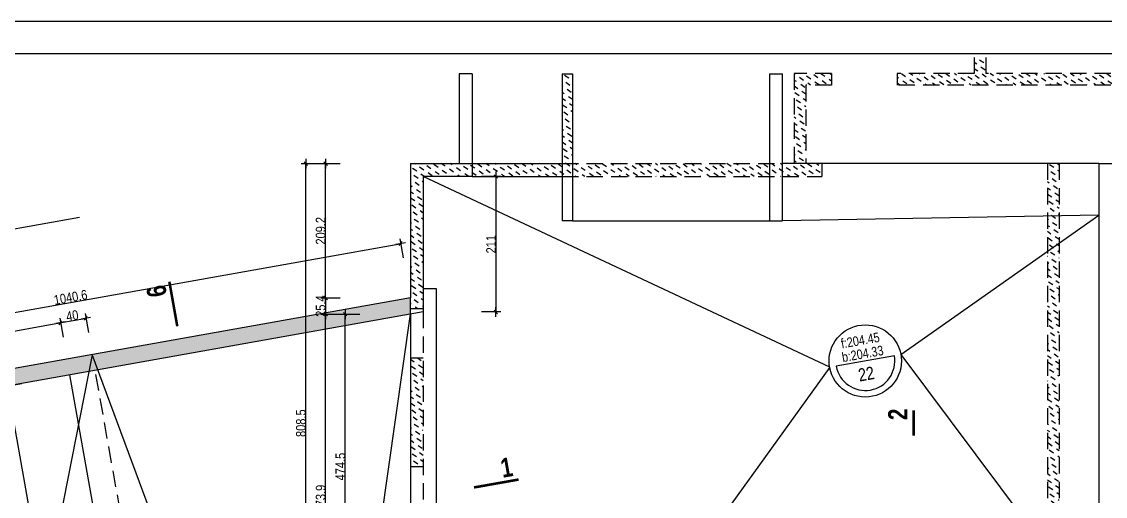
# Model space of a CAD drawing. Header units: millimetres. Extents: x -18089 to -10820, y 354 to 4554.
# Drawn here: x -17142 to -15456, y 3815 to 4554 of the extents above; entities that cross this region are included whole.
import ezdxf
from ezdxf.enums import TextEntityAlignment as Align

# ---------------------------------------------------------------- set-up
doc = ezdxf.new("R2010")
doc.units = ezdxf.units.MM
doc.linetypes.add('CACHEx2', pattern=[19.05, 12.7, -6.35])
doc.linetypes.add('INTERROMPU2', pattern=[9.525, 6.35, -3.175])
for name, color, linetype in [('01_Cad_2', 5, 'Continuous'), ('01_cote_gen', 4, 'Continuous'), ('01_linteaux', 3, 'Continuous'), ('01_murs_coup', 5, 'Continuous'), ('01_murs_sup', 2, 'INTERROMPU2'), ('01_poch_murs', 251, 'Continuous'), ('01_texte', 230, 'Continuous'), ('AA_COTES', 2, 'Continuous')]:
    doc.layers.add(name, color=color, linetype=linetype)
doc.styles.add('impact', font='impact.ttf')
doc.styles.add('MATTE_TXT', font='arial.ttf')
doc.styles.add('STYLE2', font='ARIALN.TTF')
doc.dimstyles.new('JB50', dxfattribs={"dimscale": 0.1, "dimtxt": 150, "dimasz": 15, "dimexe": 0.1, "dimexo": 0.1, "dimgap": 0.09, "dimtad": 1, "dimdec": 1, "dimdsep": 46, "dimtxsty": 'STYLE2', "dimblk1": 'BOND_G', "dimblk2": 'BOND_D', "dimsah": 1, "dimcen": 1.5, "dimdle": 0.01, "dimse1": 1, "dimse2": 1, "dimclrd": 4, "dimclre": 2, "dimclrt": 6, "dimazin": 2, "dimtfac": 2.333333, "dimtdec": 1, "dimtix": 1, "dimtmove": 2, "dimatfit": 3, "dimldrblk": 'BOND_G', "dimfxl": 1, "dimtolj": 1, "dimtzin": 0, "dimarcsym": 0})
pattern_1 = [(145.117019, (-22527.913, 68689.641), (-11.0507782, -1.9718302), [7.9375, -7.9375])]

# ---------------------------------------------------------------- blocks, each defined once
blk = doc.blocks.new('BOND_G')
at = {"layer": 'AA_COTES', "color": 0}
for p, q in [((0, -5), (0, 15)), ((5, 0), (-5, 0)), ((1.8, 1.8), (-1.8, -1.8))]:
    blk.add_line(p, q, dxfattribs=at)
blk = doc.blocks.new('BOND_D')
at = {"layer": 'AA_COTES', "color": 0}
for p, q in [((5, 0), (-5, 0)), ((-1.8, -1.8), (1.8, 1.8)), ((0, 5), (0, -15))]:
    blk.add_line(p, q, dxfattribs=at)
blk = doc.blocks.new('*D573')
at = {"layer": '01_cote_gen', "color": 4, "lineweight": -2, "ltscale": 2, "transparency": 16777216}
blk.add_line((-17569.9, 3997.7), (-17082.6, 4084.6), dxfattribs=at)
at = {"layer": 'DEFPOINTS', "color": 0, "ltscale": 2, "transparency": 16777216}
for p in [(-17081.1, 4084.9), (-17066.6, 4003.7), (-17561.3, 3940.8)]:
    blk.add_point(p, dxfattribs=at)
at = {"layer": '01_cote_gen', "color": 4, "lineweight": -2, "ltscale": 2, "transparency": 16777216, "xscale": 1.5, "yscale": 1.5, "zscale": 1.5}
for name, p, rotation in [('BOND_D', (-17081.1, 4084.9), 10.11701883041891), ('BOND_G', (-17571.4, 3997.4), 190.1170188304189)]:
    blk.add_blockref(name, p, dxfattribs=dict(at, rotation=rotation))
at = {"layer": '01_cote_gen', "color": 6, "ltscale": 2, "transparency": 16777216, "insert": (-17327.6, 4048.7), "char_height": 15, "attachment_point": 5, "rotation": 10.117, "style": 'STYLE2'}
blk.add_mtext('\\A1;498', dxfattribs=at)
blk = doc.blocks.new('*D574')
at = {"layer": '01_cote_gen', "color": 4, "lineweight": -2, "ltscale": 2, "transparency": 16777216}
blk.add_line((-17079.6, 4085.2), (-17043.2, 4091.7), dxfattribs=at)
at = {"layer": 'DEFPOINTS', "color": 0, "ltscale": 2, "transparency": 16777216}
for p in [(-17041.7, 4091.9), (-17077.2, 4062.8), (-17027.2, 4010.7)]:
    blk.add_point(p, dxfattribs=at)
at = {"layer": '01_cote_gen', "color": 4, "lineweight": -2, "ltscale": 2, "transparency": 16777216, "xscale": 1.5, "yscale": 1.5, "zscale": 1.5}
for name, p, rotation in [('BOND_D', (-17041.7, 4091.9), 10.11701883041891), ('BOND_G', (-17081.1, 4084.9), 190.1170188304189)]:
    blk.add_blockref(name, p, dxfattribs=dict(at, rotation=rotation))
at = {"layer": '01_cote_gen', "color": 6, "ltscale": 2, "transparency": 16777216, "insert": (-17062.8, 4096), "char_height": 15, "attachment_point": 5, "rotation": 10.117, "style": 'STYLE2'}
blk.add_mtext('\\A1;40', dxfattribs=at)
blk = doc.blocks.new('*D575')
at = {"layer": '01_cote_gen', "color": 4, "lineweight": -2, "ltscale": 2, "transparency": 16777216}
blk.add_line((-17574.9, 4025.8), (-16553.4, 4208.1), dxfattribs=at)
at = {"layer": 'DEFPOINTS', "color": 0, "ltscale": 2, "transparency": 16777216}
for p in [(-16551.9, 4208.3), (-16536.8, 4123.6), (-17567.4, 3975.3)]:
    blk.add_point(p, dxfattribs=at)
at = {"layer": '01_cote_gen', "color": 4, "lineweight": -2, "ltscale": 2, "transparency": 16777216, "xscale": 1.5, "yscale": 1.5, "zscale": 1.5}
for name, p, rotation in [('BOND_D', (-16551.9, 4208.3), 10.11701883041891), ('BOND_G', (-17576.4, 4025.5), 190.1170188304189)]:
    blk.add_blockref(name, p, dxfattribs=dict(at, rotation=rotation))
at = {"layer": '01_cote_gen', "color": 6, "ltscale": 2, "transparency": 16777216, "insert": (-17065.5, 4124.5), "char_height": 15, "attachment_point": 5, "rotation": 10.117, "style": 'STYLE2'}
blk.add_mtext('\\A1;1040.6', dxfattribs=at)
blk = doc.blocks.new('*D583')
at = {"layer": '01_cote_gen', "color": 4, "lineweight": -2, "ltscale": 2, "transparency": 16777216}
blk.add_line((-17064.5, 3431.7), (-17163.2, 3984.9), dxfattribs=at)
at = {"layer": 'DEFPOINTS', "color": 0, "ltscale": 2, "transparency": 16777216}
for p in [(-17066.6, 4003.7), (-17163.5, 3986.4), (-16993.5, 3442.8)]:
    blk.add_point(p, dxfattribs=at)
at = {"layer": '01_cote_gen', "color": 4, "lineweight": -2, "ltscale": 2, "transparency": 16777216, "xscale": 1.5, "yscale": 1.5, "zscale": 1.5}
for name, p, rotation in [('BOND_D', (-17163.5, 3986.4), 100.1170188302213), ('BOND_G', (-17064.2, 3430.2), 280.1170188302213)]:
    blk.add_blockref(name, p, dxfattribs=dict(at, rotation=rotation))
at = {"layer": '01_cote_gen', "color": 6, "ltscale": 2, "transparency": 16777216, "insert": (-17106.3, 3709.6), "char_height": 15, "attachment_point": 5, "rotation": 280.117, "style": 'STYLE2'}
blk.add_mtext('\\A1;565', dxfattribs=at)
blk = doc.blocks.new('*D584')
at = {"layer": '01_cote_gen', "color": 4, "lineweight": -2, "ltscale": 2, "transparency": 16777216}
blk.add_line((-17195.4, 3982.2), (-17199.2, 4003.9), dxfattribs=at)
at = {"layer": 'DEFPOINTS', "color": 0, "ltscale": 2, "transparency": 16777216}
for p in [(-17084, 4026), (-17199.5, 4005.4), (-17098.3, 3998)]:
    blk.add_point(p, dxfattribs=at)
at = {"layer": '01_cote_gen', "color": 4, "lineweight": -2, "ltscale": 2, "transparency": 16777216, "xscale": 1.5, "yscale": 1.5, "zscale": 1.5}
for name, p, rotation in [('BOND_D', (-17199.5, 4005.4), 100.1170188302213), ('BOND_G', (-17195.1, 3980.7), 280.1170188302213)]:
    blk.add_blockref(name, p, dxfattribs=dict(at, rotation=rotation))
at = {"layer": '01_cote_gen', "color": 6, "ltscale": 2, "transparency": 16777216, "insert": (-17189.8, 3994.4), "char_height": 15, "attachment_point": 5, "rotation": 280.117, "style": 'STYLE2'}
blk.add_mtext('\\A1;25', dxfattribs=at)
blk = doc.blocks.new('*D587')
at = {"layer": '01_cote_gen', "color": 4, "lineweight": -2, "ltscale": 2, "transparency": 16777216}
blk.add_line((-16638.2, 3625.3), (-16638.2, 4096.7), dxfattribs=at)
at = {"layer": 'DEFPOINTS', "color": 0, "ltscale": 2, "transparency": 16777216}
for p in [(-16638.2, 4098.2), (-16536.8, 4098.2), (-16536.8, 3623.8)]:
    blk.add_point(p, dxfattribs=at)
at = {"layer": '01_cote_gen', "color": 4, "lineweight": -2, "ltscale": 2, "transparency": 16777216, "xscale": 1.5, "yscale": 1.5, "zscale": 1.5}
for name, p, rotation in [('BOND_D', (-16638.2, 4098.2), 90), ('BOND_G', (-16638.2, 3623.8), 270)]:
    blk.add_blockref(name, p, dxfattribs=dict(at, rotation=rotation))
at = {"layer": '01_cote_gen', "color": 6, "ltscale": 2, "transparency": 16777216, "insert": (-16645.8, 3861), "char_height": 15, "attachment_point": 5, "rotation": 90, "style": 'STYLE2'}
blk.add_mtext('\\A1;474.5', dxfattribs=at)
blk = doc.blocks.new('*D588')
at = {"layer": '01_cote_gen', "color": 4, "lineweight": -2, "ltscale": 2, "transparency": 16777216}
blk.add_line((-16668.7, 3525.8), (-16668.7, 4096.7), dxfattribs=at)
at = {"layer": 'DEFPOINTS', "color": 0, "ltscale": 2, "transparency": 16777216}
for p in [(-16668.7, 4098.2), (-16536.8, 4098.2), (-16536.8, 3524.3)]:
    blk.add_point(p, dxfattribs=at)
at = {"layer": '01_cote_gen', "color": 4, "lineweight": -2, "ltscale": 2, "transparency": 16777216, "xscale": 1.5, "yscale": 1.5, "zscale": 1.5}
for name, p, rotation in [('BOND_D', (-16668.7, 4098.2), 90), ('BOND_G', (-16668.7, 3524.3), 270)]:
    blk.add_blockref(name, p, dxfattribs=dict(at, rotation=rotation))
at = {"layer": '01_cote_gen', "color": 6, "ltscale": 2, "transparency": 16777216, "insert": (-16676.4, 3811.2), "char_height": 15, "attachment_point": 5, "rotation": 90, "style": 'STYLE2'}
blk.add_mtext('\\A1;573.9', dxfattribs=at)
blk = doc.blocks.new('*D589')
at = {"layer": '01_cote_gen', "color": 4, "lineweight": -2, "ltscale": 2, "transparency": 16777216}
for p, q in [((-16668.7, 4125.1), (-16668.7, 4126.6)), ((-16668.7, 4123.6), (-16668.7, 4098.2)), ((-16668.7, 4096.7), (-16668.7, 4095.2))]:
    blk.add_line(p, q, dxfattribs=at)
at = {"layer": 'DEFPOINTS', "color": 0, "ltscale": 2, "transparency": 16777216}
for p in [(-16536.8, 4123.6), (-16668.7, 4098.2), (-16536.8, 4098.2)]:
    blk.add_point(p, dxfattribs=at)
at = {"layer": '01_cote_gen', "color": 4, "lineweight": -2, "ltscale": 2, "transparency": 16777216, "xscale": 1.5, "yscale": 1.5, "zscale": 1.5}
for name, p, rotation in [('BOND_G', (-16668.7, 4123.6), 270), ('BOND_D', (-16668.7, 4098.2), 90)]:
    blk.add_blockref(name, p, dxfattribs=dict(at, rotation=rotation))
at = {"layer": '01_cote_gen', "color": 6, "ltscale": 2, "transparency": 16777216, "insert": (-16676.4, 4110.9), "char_height": 15, "attachment_point": 5, "rotation": 90, "style": 'STYLE2'}
blk.add_mtext('\\A1;25.4', dxfattribs=at)
blk = doc.blocks.new('*D590')
at = {"layer": '01_cote_gen', "color": 4, "lineweight": -2, "ltscale": 2, "transparency": 16777216}
blk.add_line((-16668.7, 4125.1), (-16668.7, 4331.3), dxfattribs=at)
at = {"layer": 'DEFPOINTS', "color": 0, "ltscale": 2, "transparency": 16777216}
for p in [(-16668.7, 4332.8), (-16536.8, 4332.8), (-16536.8, 4123.6)]:
    blk.add_point(p, dxfattribs=at)
at = {"layer": '01_cote_gen', "color": 4, "lineweight": -2, "ltscale": 2, "transparency": 16777216, "xscale": 1.5, "yscale": 1.5, "zscale": 1.5}
for name, p, rotation in [('BOND_D', (-16668.7, 4332.8), 90), ('BOND_G', (-16668.7, 4123.6), 270)]:
    blk.add_blockref(name, p, dxfattribs=dict(at, rotation=rotation))
at = {"layer": '01_cote_gen', "color": 6, "ltscale": 2, "transparency": 16777216, "insert": (-16676.4, 4228.2), "char_height": 15, "attachment_point": 5, "rotation": 90, "style": 'STYLE2'}
blk.add_mtext('\\A1;209.2', dxfattribs=at)
blk = doc.blocks.new('*D591')
at = {"layer": '01_cote_gen', "color": 4, "lineweight": -2, "ltscale": 2, "transparency": 16777216}
blk.add_line((-16699.4, 3525.8), (-16699.4, 4331.3), dxfattribs=at)
at = {"layer": 'DEFPOINTS', "color": 0, "ltscale": 2, "transparency": 16777216}
for p in [(-16699.4, 4332.8), (-16676.2, 4332.8), (-16676.2, 3524.3)]:
    blk.add_point(p, dxfattribs=at)
at = {"layer": '01_cote_gen', "color": 4, "lineweight": -2, "ltscale": 2, "transparency": 16777216, "xscale": 1.5, "yscale": 1.5, "zscale": 1.5}
for name, p, rotation in [('BOND_D', (-16699.4, 4332.8), 90), ('BOND_G', (-16699.4, 3524.3), 270)]:
    blk.add_blockref(name, p, dxfattribs=dict(at, rotation=rotation))
at = {"layer": '01_cote_gen', "color": 6, "ltscale": 2, "transparency": 16777216, "insert": (-16707.1, 3928.6), "char_height": 15, "attachment_point": 5, "rotation": 90, "style": 'STYLE2'}
blk.add_mtext('\\A1;808.5', dxfattribs=at)
blk = doc.blocks.new('*D603')
at = {"layer": '01_cote_gen', "color": 4, "lineweight": -2, "ltscale": 2, "transparency": 16777216}
blk.add_line((-16403.9, 4311.3), (-16403.9, 4103.3), dxfattribs=at)
at = {"layer": 'DEFPOINTS', "color": 0, "ltscale": 2, "transparency": 16777216}
for p in [(-16516.8, 4312.8), (-16516.8, 4101.8), (-16403.9, 4101.8)]:
    blk.add_point(p, dxfattribs=at)
at = {"layer": '01_cote_gen', "color": 4, "lineweight": -2, "ltscale": 2, "transparency": 16777216, "xscale": 1.5, "yscale": 1.5, "zscale": 1.5}
for name, p, rotation in [('BOND_G', (-16403.9, 4312.8), 90), ('BOND_D', (-16403.9, 4101.8), 270)]:
    blk.add_blockref(name, p, dxfattribs=dict(at, rotation=rotation))
at = {"layer": '01_cote_gen', "color": 6, "ltscale": 2, "transparency": 16777216, "insert": (-16411.4, 4207.3), "char_height": 15, "attachment_point": 5, "rotation": 90, "style": 'STYLE2'}
blk.add_mtext('\\A1;211', dxfattribs=at)
blk = doc.blocks.new('*D610')
at = {"layer": '01_cote_gen', "color": 4, "lineweight": -2, "ltscale": 2, "transparency": 16777216}
blk.add_line((-17003.9, 2909.2), (-17194.9, 3979.3), dxfattribs=at)
at = {"layer": 'DEFPOINTS', "color": 0, "ltscale": 2, "transparency": 16777216}
for p in [(-17201.4, 3979.6), (-17195.1, 3980.7), (-17009.9, 2906.6)]:
    blk.add_point(p, dxfattribs=at)
at = {"layer": '01_cote_gen', "color": 4, "lineweight": -2, "ltscale": 2, "transparency": 16777216, "xscale": 1.5, "yscale": 1.5, "zscale": 1.5}
for name, p, rotation in [('BOND_D', (-17195.1, 3980.7), 100.1170188302213), ('BOND_G', (-17003.7, 2907.7), 280.1170188302213)]:
    blk.add_blockref(name, p, dxfattribs=dict(at, rotation=rotation))
at = {"layer": '01_cote_gen', "color": 6, "ltscale": 2, "transparency": 16777216, "insert": (-17091.8, 3445.6), "char_height": 15, "attachment_point": 5, "rotation": 280.117, "style": 'STYLE2'}
blk.add_mtext('\\A1;1090', dxfattribs=at)

msp = doc.modelspace()

# ---------------------------------------------------------------- hatches: boundary and pattern name
at = {"layer": '01_murs_sup', "ltscale": 2}
h = msp.add_hatch(dxfattribs=at)
h.set_pattern_fill('DASH', color=256, scale=2.5, angle=145.11702)
h.set_pattern_definition(pattern_1)
h.paths.add_polyline_path([(-15881.83, 4472.97), (-15939.83, 4472.97), (-15939.83, 4332.76), (-15921.83, 4332.76), (-15921.83, 4454.97), (-15881.83, 4454.97)])
h.paths.add_polyline_path([(-15896.83, 4332.76), (-15957.84, 4332.76), (-15957.84, 4312.82), (-15896.83, 4312.82)])
h.paths.add_polyline_path([(-15641.83, 4472.97), (-15641.83, 4498.18), (-15659.83, 4498.18), (-15659.83, 4472.97), (-15779.83, 4472.97), (-15779.83, 4454.97), (-15294.83, 4454.97), (-15294.83, 4472.97)])
h.paths.add_polyline_path([(-15145.14, 4472.97), (-15192.83, 4472.97), (-15192.83, 4454.97), (-15145.14, 4454.97)])
h = msp.add_hatch(dxfattribs=at)
h.set_pattern_fill('DASH', color=256, scale=2.5, angle=145.11702)
h.set_pattern_definition(pattern_1)
h.paths.add_polyline_path([(-16284.83, 4472.82), (-16300.83, 4472.82), (-16300.83, 4332.82), (-16284.83, 4332.82)])
h.paths.add_polyline_path([(-16284.83, 4332.82), (-16300.83, 4332.82), (-16300.83, 4312.82), (-16284.83, 4312.82)])
h.paths.add_polyline_path([(-16300.83, 4332.82), (-16440.83, 4332.82), (-16440.83, 4312.82), (-16300.83, 4312.82)])
h.paths.add_polyline_path([(-16460.83, 4332.82), (-16536.83, 4332.82), (-16536.83, 4123.6), (-16536.83, 4106.76), (-16516.83, 4106.76), (-16516.83, 4312.82), (-16440.83, 4312.82), (-16440.83, 4332.82)])
h = msp.add_hatch(dxfattribs=at)
h.set_pattern_fill('DASH', color=256, scale=2.5, angle=145.11702)
h.set_pattern_definition(pattern_1)
h.paths.add_polyline_path([(-15957.84, 4332.82), (-15977.84, 4332.82), (-15977.84, 4312.82), (-15957.84, 4312.82)])
h.paths.add_polyline_path([(-15977.84, 4332.82), (-16284.83, 4332.82), (-16284.83, 4312.82), (-15977.84, 4312.82)])
h = msp.add_hatch(dxfattribs=at)
h.set_pattern_fill('DASH', color=256, scale=2.5, angle=145.11702)
h.set_pattern_definition(pattern_1)
h.paths.add_polyline_path([(-15527.83, 4332.76), (-15545.83, 4332.76), (-15545.83, 4251), (-15527.83, 4251.32)])
h.paths.add_polyline_path([(-15527.83, 4251.32), (-15545.83, 4251), (-15545.83, 4196.05), (-15527.83, 4208.73)])
h.paths.add_polyline_path([(-15527.83, 4208.73), (-15545.83, 4196.05), (-15545.83, 3730.64), (-15527.83, 3706.59)])
h.paths.add_polyline_path([(-15527.83, 3706.59), (-15545.83, 3730.64), (-15545.83, 3623.76), (-15527.83, 3623.76)])
h = msp.add_hatch(dxfattribs=at)
h.set_pattern_fill('DASH', color=256, scale=2.5, angle=145.11702)
h.set_pattern_definition(pattern_1)
h.paths.add_polyline_path([(-16516.83, 4029.76), (-16536.83, 4029.76), (-16536.83, 3860.76), (-16516.83, 3860.76)])
at = {"layer": '01_poch_murs', "ltscale": 2}
h = msp.add_hatch(color=256, dxfattribs=at)
h.dxf.hatch_style = 1
h.paths.add_polyline_path([(-17882.99, 3860.3), (-17886.5, 3879.99), (-17984.96, 3862.48), (-17981.44, 3842.79), (-17949.62, 3848.45), (-17864.02, 3366.99), (-17844.32, 3370.49), (-17929.92, 3851.95)])
h.paths.add_polyline_path([(-17984.96, 3862.48), (-17993.35, 3860.99), (-17989.04, 3841.44), (-17981.44, 3842.79)])
h.paths.add_polyline_path([(-17686.07, 3895.31), (-17689.59, 3914.99), (-17788.04, 3897.49), (-17784.53, 3877.8)])
h.paths.add_polyline_path([(-17788.04, 3897.49), (-17886.5, 3879.99), (-17882.99, 3860.3), (-17784.53, 3877.8)])
h.paths.add_polyline_path([(-17659.71, 3971.09), (-17591.18, 3983.27), (-17578.88, 3914.36), (-17578.54, 3914.42), (-17578.61, 3912.84), (-17490.17, 3417.22), (-17470.48, 3420.72), (-17575, 4006.46), (-17682.9, 3987.28), (-17670.65, 3918.36), (-17689.59, 3914.99), (-17686.07, 3895.31), (-17647.46, 3902.17)])
h.paths.add_polyline_path([(-17537.17, 3919.71), (-16536.83, 4098.21), (-16536.83, 4123.6), (-17561.25, 3940.81), (-17468.51, 3421.07), (-17448.82, 3424.57)])
h.paths.add_polyline_path([(-17207.37, 4004.66), (-17202.7, 3978.46), (-17171.96, 3983.94), (-17176.63, 4010.14)], flags=25)
h.paths.add_polyline_path([(-16660.83, 4090.62), (-16660.83, 4131.56), (-16692.06, 4131.56), (-16692.06, 4090.62)], flags=9)

# ---------------------------------------------------------------- linework, layer by layer
at = {"layer": '01_Cad_2'}
msp.add_line((-10819.8, 4553.85), (-18089.32, 4553.85), dxfattribs=at)
at = {"layer": '01_Cad_2', "color": 2}
msp.add_line((-10869.8, 4503.85), (-18039.32, 4503.85), dxfattribs=at)
at = {"layer": '01_cote_gen', "ltscale": 2}
msp.add_line((-16300.83, 4472.82), (-16284.83, 4472.82), dxfattribs=at)
at = {"layer": '01_linteaux', "linetype": 'CACHEx2', "ltscale": 2}
for p, q in [((-15659.83, 4498.18), (-15659.83, 4472.97)), ((-15641.83, 4498.18), (-15641.83, 4472.97)), ((-15939.83, 4472.97), (-15939.83, 4332.76)), ((-15881.83, 4472.97), (-15939.83, 4472.97)), ((-15881.83, 4472.97), (-15881.83, 4454.97)), ((-15779.83, 4472.97), (-15779.83, 4454.97)), ((-15659.83, 4472.97), (-15779.83, 4472.97)), ((-15294.83, 4472.97), (-15641.83, 4472.97)), ((-15921.83, 4454.97), (-15921.83, 4332.76)), ((-15881.83, 4454.97), (-15921.83, 4454.97)), ((-15294.83, 4454.97), (-15779.83, 4454.97)), ((-16460.83, 4332.82), (-16440.83, 4332.82)), ((-16300.83, 4332.82), (-15957.84, 4332.82)), ((-15896.83, 4332.76), (-15896.83, 4312.82)), ((-15545.83, 4332.76), (-15545.83, 3623.76)), ((-15527.83, 4332.76), (-15527.83, 3623.76)), ((-16300.83, 4312.82), (-15896.83, 4312.82)), ((-16536.83, 4098.21), (-16536.83, 4123.6)), ((-16516.83, 4106.76), (-16536.83, 4106.76)), ((-16516.83, 4101.78), (-16516.83, 3623.76)), ((-16516.83, 4029.76), (-16536.83, 4029.76)), ((-16928, 3454.49), (-17027.25, 4010.7)), ((-16516.83, 3860.76), (-16536.83, 3860.76))]:
    msp.add_line(p, q, dxfattribs=at)
at = {"layer": '01_murs_coup'}
for p, q in [((-16460.83, 4472.82), (-16460.83, 4332.82)), ((-16440.83, 4472.82), (-16440.83, 4312.82)), ((-16300.83, 4472.82), (-16300.83, 4243.76)), ((-16284.83, 4472.82), (-16284.83, 4243.76)), ((-15977.84, 4243.76), (-15977.84, 4472.82)), ((-15957.84, 4243.76), (-15957.84, 4472.82)), ((-16536.83, 4332.82), (-16460.83, 4332.82)), ((-16536.83, 4332.82), (-16536.83, 4123.6)), ((-15465.83, 4332.76), (-15445.83, 4332.76)), ((-15465.83, 4332.76), (-15465.83, 3623.76)), ((-16440.83, 4312.82), (-16516.83, 4312.82)), ((-16516.83, 4312.82), (-16516.83, 4101.78)), ((-16284.83, 4243.76), (-16300.83, 4243.76)), ((-15977.84, 4243.76), (-15957.84, 4243.76)), ((-16536.83, 4123.6), (-17561.25, 3940.81)), ((-16516.83, 4101.78), (-17537.17, 3919.71))]:
    msp.add_line(p, q, dxfattribs=at)
at = {"layer": '01_murs_coup', "color": 2, "ltscale": 2}
for p, q in [((-16440.83, 4332.82), (-16300.83, 4332.82)), ((-15465.83, 4332.76), (-15957.84, 4332.76)), ((-16440.83, 4312.82), (-16300.83, 4312.82)), ((-15465.83, 4252.41), (-15957.84, 4243.76)), ((-16284.83, 4243.76), (-15977.84, 4243.76)), ((-16516.83, 4138.21), (-16496.83, 4138.21)), ((-16496.83, 4138.21), (-16496.83, 3623.76)), ((-16536.83, 4098.21), (-16536.83, 3623.76)), ((-16967.38, 3447.46), (-17066.62, 4003.68))]:
    msp.add_line(p, q, dxfattribs=at)
at = {"layer": '01_poch_murs', "ltscale": 2}
for p, q in [((-16440.83, 4472.82), (-16460.83, 4472.82)), ((-15977.84, 4472.82), (-15957.84, 4472.82))]:
    msp.add_line(p, q, dxfattribs=at)
at = {"layer": '01_texte'}
for p, q in [((-15884.62, 4015.63), (-16516.83, 4312.82)), ((-17051.79, 4248.79), (-17600.33, 4151.27)), ((-15773.91, 4035.39), (-15465.83, 4252.41)), ((-16647.27, 3317.14), (-16536.84, 4098.35)), ((-17031.69, 4035.12), (-17136.86, 3502.55)), ((-16757.98, 3297.37), (-17031.64, 4035.39)), ((-15784, 4033.58), (-15874.52, 4017.43)), ((-15773.91, 4035.39), (-15465.83, 3623.76)), ((-15884.62, 4015.63), (-16167.02, 3623.76))]:
    msp.add_line(p, q, dxfattribs=at)
at = {"layer": '01_texte', "const_width": 4}
for points in [[(-16911.81, 4148.91), (-16899.47, 4079.51)], [(-15753.93, 3909.12), (-15753.93, 3948.54)], [(-16368.51, 3840.84), (-16437.91, 3828.5)]]:
    msp.add_lwpolyline(points, dxfattribs=at)
at = {"layer": '01_texte'}
msp.add_circle((-15829.26, 4025.51), 56.23, dxfattribs=at)
msp.add_arc((-15829.26, 4025.51), 45.97, 190.11702, 10.11702, dxfattribs=at)

# ---------------------------------------------------------------- texts
at = {"layer": '01_texte', "style": 'impact'}
for s, rotation, p in [('6', 100.08131, (-16908.11, 4138.31)), ('2', 90, (-15754.57, 3942.36)), ('1', 10.08131, (-16383.03, 3836.16))]:
    msp.add_text(s, height=30, rotation=rotation, dxfattribs=at).set_placement(p, align=Align.BOTTOM_CENTER)
at = {"layer": '01_texte', "style": 'MATTE_TXT', "width": 0.8}
for s, height, p in [('f:204.45', 15, (-15834.95, 4045.77)), ('b:204.33', 15, (-15831.22, 4024.85)), ('22', 20, (-15824.93, 3989.58))]:
    msp.add_text(s, height=height, rotation=10.11702, dxfattribs=at).set_placement(p, align=Align.BOTTOM_CENTER)

# ---------------------------------------------------------------- dimensions: what is measured, and where the dimension line sits
at = {"layer": '01_cote_gen', "ltscale": 2}
for p1, p2, distance, picture, middle in [((-16676.19, 3524.28), (-16676.19, 4332.82), 23.2, '*D591', (-16707.06, 3928.55)), ((-16536.83, 4123.6), (-16536.83, 4332.82), 131.86, '*D590', (-16676.36, 4228.21)), ((-16516.83, 4312.82), (-16516.83, 4101.78), 112.92, '*D603', (-16411.45, 4207.3)), ((-16536.83, 4123.6), (-16536.83, 4098.21), -131.86, '*D589', (-16676.36, 4110.91)), ((-16536.83, 3524.28), (-16536.83, 4098.21), 131.86, '*D588', (-16676.36, 3811.25)), ((-16536.8298, 3623.7568), (-16536.8298, 4098.2083), 101.3727, '*D587', (-16645.8394, 3860.9825))]:
    dim = msp.add_aligned_dim(p1=p1, p2=p2, distance=distance, dimstyle='JB50', dxfattribs=at)
    dim.commit()
    dim.dimension.update_dxf_attribs({"geometry": picture, "text_midpoint": middle})
for base, p1, p2, angle, picture, middle in [((-16551.95, 4208.32), (-17567.4, 3975.28), (-16536.83, 4123.6), 10.11702, '*D575', (-17065.51, 4124.47)), ((-17041.74, 4091.93), (-17077.17, 4062.76), (-17027.25, 4010.7), 10.11702, '*D574', (-17062.78, 4095.97)), ((-17081.12, 4084.91), (-17561.25, 3940.81), (-17066.62, 4003.68), 10.11702, '*D573', (-17327.58, 4048.72)), ((-17199.51, 4005.36), (-17098.27, 3998.03), (-17084.04, 4025.96), 100.11702, '*D584', (-17189.77, 3994.4)), ((-17163.49, 3986.39), (-16993.47, 3442.8), (-17066.64, 4003.67), 100.11702, '*D583', (-17106.32, 3709.63)), ((-17195.12, 3980.75), (-17009.89, 2906.58), (-17201.36, 3979.63), 100.11702, '*D610', (-17091.84, 3445.57))]:
    dim = msp.add_linear_dim(base=base, p1=p1, p2=p2, angle=angle, dimstyle='JB50', dxfattribs=at)
    dim.commit()
    dim.dimension.update_dxf_attribs({"geometry": picture, "text_midpoint": middle})

doc.saveas('drawing.dxf')
